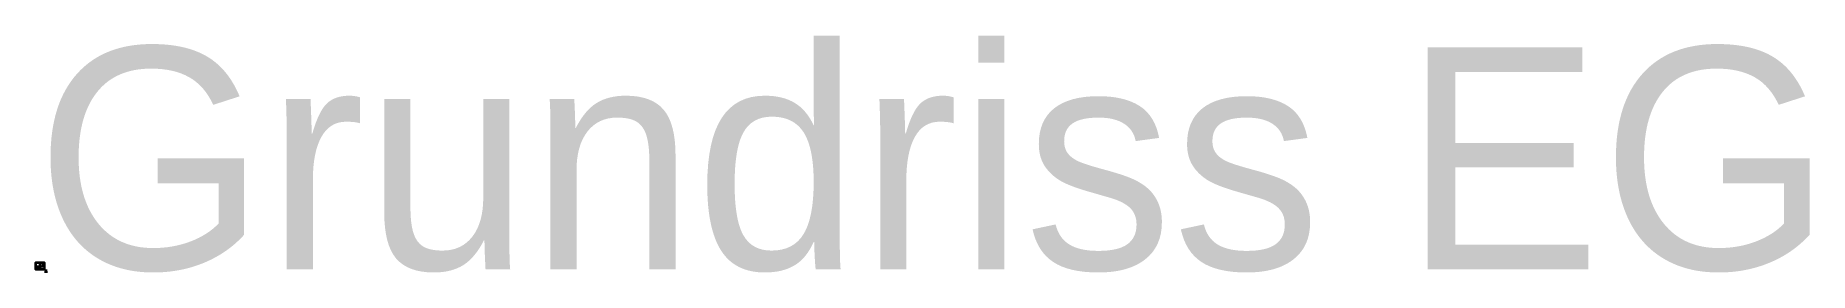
# Model space of a CAD drawing. Extents: x 0 to 2400, y -4 to 316.
import ezdxf

# ---------------------------------------------------------------- set-up
doc = ezdxf.new("R2010")
doc.units = 0
for name, color, linetype in [('A-BODEN', 33, 'Continuous'), ('A-DECKE', 9, 'Continuous'), ('A-FENSTER', 4, 'Continuous'), ('A-FENSTER-GLAS', 5, 'Continuous'), ('A-MAUER', 253, 'Continuous'), ('A-STUETZE', 8, 'Continuous'), ('A-TERRASSE', 32, 'Continuous'), ('A-TEXT', 2, 'Continuous'), ('A-TREPPE', 41, 'Continuous'), ('A-WAND', 7, 'Continuous'), ('A-WAND-INNEN', 8, 'Continuous')]:
    doc.layers.add(name, color=color, linetype=linetype)

# ---------------------------------------------------------------- blocks, each defined once
blk = doc.blocks.new('RAHMEN')
mesh = blk.add_polyface()
corners = [(0, -0.03), (0, 0.03), (1.2, 0.03), (1.2, -0.03), (0, -0.03, 0.06), (1.2, -0.03, 0.06), (1.2, 0.03, 0.06), (0, 0.03, 0.06)]
mesh.append_faces([[corners[k] for k in face] for face in [(0, 1, 2, 3), (4, 5, 6, 7), (0, 3, 5, 4), (3, 2, 6, 5), (2, 1, 7, 6), (1, 0, 4, 7)]])
mesh = blk.add_polyface()
corners = [(0, -0.03, 1.14), (0, 0.03, 1.14), (1.2, 0.03, 1.14), (1.2, -0.03, 1.14), (0, -0.03, 1.2), (1.2, -0.03, 1.2), (1.2, 0.03, 1.2), (0, 0.03, 1.2)]
mesh.append_faces([[corners[k] for k in face] for face in [(0, 1, 2, 3), (4, 5, 6, 7), (0, 3, 5, 4), (3, 2, 6, 5), (2, 1, 7, 6), (1, 0, 4, 7)]])
mesh = blk.add_polyface()
corners = [(0, -0.03), (0, 0.03), (0.06, 0.03), (0.06, -0.03), (0, -0.03, 1.2), (0.06, -0.03, 1.2), (0.06, 0.03, 1.2), (0, 0.03, 1.2)]
mesh.append_faces([[corners[k] for k in face] for face in [(0, 1, 2, 3), (4, 5, 6, 7), (0, 3, 5, 4), (3, 2, 6, 5), (2, 1, 7, 6), (1, 0, 4, 7)]])
mesh = blk.add_polyface()
corners = [(1.14, -0.03), (1.14, 0.03), (1.2, 0.03), (1.2, -0.03), (1.14, -0.03, 1.2), (1.2, -0.03, 1.2), (1.2, 0.03, 1.2), (1.14, 0.03, 1.2)]
mesh.append_faces([[corners[k] for k in face] for face in [(0, 1, 2, 3), (4, 5, 6, 7), (0, 3, 5, 4), (3, 2, 6, 5), (2, 1, 7, 6), (1, 0, 4, 7)]])
blk = doc.blocks.new('FENSTER')
at = {"layer": 'A-FENSTER-GLAS', "color": 5}
blk.add_3dface([(0.06, 0, 0.06), (1.14, 0, 0.06), (1.14, 0, 1.14), (0.06, 0, 1.14)], dxfattribs=at)
blk.add_blockref('RAHMEN', (0, 0))
blk = doc.blocks.new('STUFE')
mesh = blk.add_polyface()
corners = [(0, 0), (0, 0.28), (1.1, 0.28), (1.1, 0), (0, 0, 0.17), (1.1, 0, 0.17), (1.1, 0.28, 0.17), (0, 0.28, 0.17)]
mesh.append_faces([[corners[k] for k in face] for face in [(0, 1, 2, 3), (4, 5, 6, 7), (0, 3, 5, 4), (3, 2, 6, 5), (2, 1, 7, 6), (1, 0, 4, 7)]])

msp = doc.modelspace()

# ---------------------------------------------------------------- linework, layer by layer
at = {"layer": 'A-DECKE'}
for points in [[(0, 0, 5.8), (12, 0, 5.8), (12, 9, 5.8), (0, 9, 5.8)], [(0, 0, 6), (12, 0, 6), (12, 9, 6), (0, 9, 6)]]:
    msp.add_3dface(points, dxfattribs=at)
at = {"layer": 'A-MAUER'}
msp.add_lwpolyline([(12.15, -3.5), (16, -3.5)], dxfattribs=at)
at = {"layer": 'A-STUETZE'}
msp.add_circle((14.5, -2), 0.15, dxfattribs=at)
at = {"layer": 'A-TERRASSE'}
msp.add_solid([(12.15, -4), (16, -4), (12.15, 0), (16, 0)], dxfattribs=at)
at = {"layer": 'A-WAND'}
for points in [[(0, 0, 6), (0, 9, 6), (0, 4.5, 8.4)], [(12, 0, 6), (12, 9, 6), (12, 4.5, 8.4)]]:
    msp.add_3dface(points, dxfattribs=at)

# ---------------------------------------------------------------- block references
at = {"layer": 'A-FENSTER'}
for p, rotation in [((0, 4.7, 0.9), -90), ((3.2, 9, 0.9), 180), ((7.2, 9, 0.9), 180)]:
    msp.add_blockref('FENSTER', p, dxfattribs=dict(at, rotation=rotation))
for p in [(1.5, 0, 0.9), (8, 0, 0.9)]:
    msp.add_blockref('FENSTER', p, dxfattribs=at)
at = {"layer": 'A-TREPPE', "zscale": 1.0380622837370241}
for p in [(9.6, 8.28, 2.824), (9.6, 8, 2.647), (9.6, 7.72, 2.471), (9.6, 7.44, 2.294), (9.6, 7.16, 2.118), (9.6, 6.88, 1.941), (9.6, 6.6, 1.765), (9.6, 6.32, 1.588), (9.6, 6.04, 1.412), (9.6, 5.76, 1.235), (9.6, 5.48, 1.059), (9.6, 5.2, 0.882), (9.6, 4.92, 0.706), (9.6, 4.64, 0.529), (9.6, 4.36, 0.353), (9.6, 4.08, 0.176), (9.6, 3.8)]:
    msp.add_blockref('STUFE', p, dxfattribs=at)

# ---------------------------------------------------------------- texts
at = {"layer": 'A-TEXT'}
msp.add_text('Grundriss EG', height=300, dxfattribs=at).set_placement((0, 0))

# ---------------------------------------------------------------- meshes
at = {"layer": 'A-BODEN'}
mesh = msp.add_polyface(dxfattribs=at)
corners = [(-0.15, -0.15, -0.3), (-0.15, 9.15, -0.3), (12.15, 9.15, -0.3), (12.15, -0.15, -0.3), (-0.15, -0.15), (12.15, -0.15), (12.15, 9.15), (-0.15, 9.15)]
mesh.append_faces([[corners[k] for k in face] for face in [(0, 1, 2, 3), (4, 5, 6, 7), (0, 3, 5, 4), (3, 2, 6, 5), (2, 1, 7, 6), (1, 0, 4, 7)]])
at = {"layer": 'A-DECKE'}
mesh = msp.add_polyface(dxfattribs=at)
corners = [(0, 4, 2.75), (0, 9, 2.75), (9.6, 9, 2.75), (9.6, 4, 2.75), (0, 4, 3), (9.6, 4, 3), (9.6, 9, 3), (0, 9, 3)]
mesh.append_faces([[corners[k] for k in face] for face in [(0, 1, 2, 3), (4, 5, 6, 7), (0, 3, 5, 4), (3, 2, 6, 5), (2, 1, 7, 6), (1, 0, 4, 7)]])
mesh = msp.add_polyface(dxfattribs=at)
corners = [(0, 0, 2.75), (0, 4, 2.75), (12, 4, 2.75), (12, 0, 2.75), (0, 0, 3), (12, 0, 3), (12, 4, 3), (0, 4, 3)]
mesh.append_faces([[corners[k] for k in face] for face in [(0, 1, 2, 3), (4, 5, 6, 7), (0, 3, 5, 4), (3, 2, 6, 5), (2, 1, 7, 6), (1, 0, 4, 7)]])
mesh = msp.add_polyface(dxfattribs=at)
corners = [(9.6, 8.85, 2.75), (9.6, 9, 2.75), (10.7, 9, 2.75), (10.7, 8.85, 2.75), (9.6, 8.85, 3), (10.7, 8.85, 3), (10.7, 9, 3), (9.6, 9, 3)]
mesh.append_faces([[corners[k] for k in face] for face in [(0, 1, 2, 3), (4, 5, 6, 7), (0, 3, 5, 4), (3, 2, 6, 5), (2, 1, 7, 6), (1, 0, 4, 7)]])
mesh = msp.add_polyface(dxfattribs=at)
corners = [(10.7, 4, 2.75), (10.7, 9, 2.75), (12, 9, 2.75), (12, 4, 2.75), (10.7, 4, 3), (12, 4, 3), (12, 9, 3), (10.7, 9, 3)]
mesh.append_faces([[corners[k] for k in face] for face in [(0, 1, 2, 3), (4, 5, 6, 7), (0, 3, 5, 4), (3, 2, 6, 5), (2, 1, 7, 6), (1, 0, 4, 7)]])
at = {"layer": 'A-WAND'}
mesh = msp.add_polyface(dxfattribs=at)
corners = [(-0.15, 4.7), (-0.15, 9), (0.15, 9), (0.15, 4.7), (-0.15, 4.7, 3), (0.15, 4.7, 3), (0.15, 9, 3), (-0.15, 9, 3)]
mesh.append_faces([[corners[k] for k in face] for face in [(0, 1, 2, 3), (4, 5, 6, 7), (0, 3, 5, 4), (3, 2, 6, 5), (2, 1, 7, 6), (1, 0, 4, 7)]])
mesh = msp.add_polyface(dxfattribs=at)
corners = [(-0.15, 0, 3), (-0.15, 9, 3), (0.15, 9, 3), (0.15, 0, 3), (-0.15, 0, 5.8), (0.15, 0, 5.8), (0.15, 9, 5.8), (-0.15, 9, 5.8)]
mesh.append_faces([[corners[k] for k in face] for face in [(0, 1, 2, 3), (4, 5, 6, 7), (0, 3, 5, 4), (3, 2, 6, 5), (2, 1, 7, 6), (1, 0, 4, 7)]])
mesh = msp.add_polyface(dxfattribs=at)
corners = [(-0.15, 3.5), (-0.15, 4.7), (0.15, 4.7), (0.15, 3.5), (-0.15, 3.5, 0.9), (0.15, 3.5, 0.9), (0.15, 4.7, 0.9), (-0.15, 4.7, 0.9)]
mesh.append_faces([[corners[k] for k in face] for face in [(0, 1, 2, 3), (4, 5, 6, 7), (0, 3, 5, 4), (3, 2, 6, 5), (2, 1, 7, 6), (1, 0, 4, 7)]])
mesh = msp.add_polyface(dxfattribs=at)
corners = [(-0.15, 3.5, 2.1), (-0.15, 4.7, 2.1), (0.15, 4.7, 2.1), (0.15, 3.5, 2.1), (-0.15, 3.5, 3), (0.15, 3.5, 3), (0.15, 4.7, 3), (-0.15, 4.7, 3)]
mesh.append_faces([[corners[k] for k in face] for face in [(0, 1, 2, 3), (4, 5, 6, 7), (0, 3, 5, 4), (3, 2, 6, 5), (2, 1, 7, 6), (1, 0, 4, 7)]])
mesh = msp.add_polyface(dxfattribs=at)
corners = [(-0.15, 0), (-0.15, 3.5), (0.15, 3.5), (0.15, 0), (-0.15, 0, 3), (0.15, 0, 3), (0.15, 3.5, 3), (-0.15, 3.5, 3)]
mesh.append_faces([[corners[k] for k in face] for face in [(0, 1, 2, 3), (4, 5, 6, 7), (0, 3, 5, 4), (3, 2, 6, 5), (2, 1, 7, 6), (1, 0, 4, 7)]])
mesh = msp.add_polyface(dxfattribs=at)
corners = [(0, 8.85), (0, 9.15), (2, 9.15), (2, 8.85), (0, 8.85, 3), (2, 8.85, 3), (2, 9.15, 3), (0, 9.15, 3)]
mesh.append_faces([[corners[k] for k in face] for face in [(0, 1, 2, 3), (4, 5, 6, 7), (0, 3, 5, 4), (3, 2, 6, 5), (2, 1, 7, 6), (1, 0, 4, 7)]])
mesh = msp.add_polyface(dxfattribs=at)
corners = [(0, 8.85, 3), (0, 9.15, 3), (4, 9.15, 3), (4, 8.85, 3), (0, 8.85, 5.8), (4, 8.85, 5.8), (4, 9.15, 5.8), (0, 9.15, 5.8)]
mesh.append_faces([[corners[k] for k in face] for face in [(0, 1, 2, 3), (4, 5, 6, 7), (0, 3, 5, 4), (3, 2, 6, 5), (2, 1, 7, 6), (1, 0, 4, 7)]])
mesh = msp.add_polyface(dxfattribs=at)
corners = [(0, -0.15), (0, 0.15), (1.5, 0.15), (1.5, -0.15), (0, -0.15, 3), (1.5, -0.15, 3), (1.5, 0.15, 3), (0, 0.15, 3)]
mesh.append_faces([[corners[k] for k in face] for face in [(0, 1, 2, 3), (4, 5, 6, 7), (0, 3, 5, 4), (3, 2, 6, 5), (2, 1, 7, 6), (1, 0, 4, 7)]])
mesh = msp.add_polyface(dxfattribs=at)
corners = [(0, -0.15, 3), (0, 0.15, 3), (2, 0.15, 3), (2, -0.15, 3), (0, -0.15, 5.8), (2, -0.15, 5.8), (2, 0.15, 5.8), (0, 0.15, 5.8)]
mesh.append_faces([[corners[k] for k in face] for face in [(0, 1, 2, 3), (4, 5, 6, 7), (0, 3, 5, 4), (3, 2, 6, 5), (2, 1, 7, 6), (1, 0, 4, 7)]])
mesh = msp.add_polyface(dxfattribs=at)
corners = [(1.5, -0.15), (1.5, 0.15), (2.7, 0.15), (2.7, -0.15), (1.5, -0.15, 0.9), (2.7, -0.15, 0.9), (2.7, 0.15, 0.9), (1.5, 0.15, 0.9)]
mesh.append_faces([[corners[k] for k in face] for face in [(0, 1, 2, 3), (4, 5, 6, 7), (0, 3, 5, 4), (3, 2, 6, 5), (2, 1, 7, 6), (1, 0, 4, 7)]])
mesh = msp.add_polyface(dxfattribs=at)
corners = [(1.5, -0.15, 2.1), (1.5, 0.15, 2.1), (2.7, 0.15, 2.1), (2.7, -0.15, 2.1), (1.5, -0.15, 3), (2.7, -0.15, 3), (2.7, 0.15, 3), (1.5, 0.15, 3)]
mesh.append_faces([[corners[k] for k in face] for face in [(0, 1, 2, 3), (4, 5, 6, 7), (0, 3, 5, 4), (3, 2, 6, 5), (2, 1, 7, 6), (1, 0, 4, 7)]])
mesh = msp.add_polyface(dxfattribs=at)
corners = [(2, 8.85), (2, 9.15), (3.2, 9.15), (3.2, 8.85), (2, 8.85, 0.9), (3.2, 8.85, 0.9), (3.2, 9.15, 0.9), (2, 9.15, 0.9)]
mesh.append_faces([[corners[k] for k in face] for face in [(0, 1, 2, 3), (4, 5, 6, 7), (0, 3, 5, 4), (3, 2, 6, 5), (2, 1, 7, 6), (1, 0, 4, 7)]])
mesh = msp.add_polyface(dxfattribs=at)
corners = [(2, 8.85, 2.1), (2, 9.15, 2.1), (3.2, 9.15, 2.1), (3.2, 8.85, 2.1), (2, 8.85, 3), (3.2, 8.85, 3), (3.2, 9.15, 3), (2, 9.15, 3)]
mesh.append_faces([[corners[k] for k in face] for face in [(0, 1, 2, 3), (4, 5, 6, 7), (0, 3, 5, 4), (3, 2, 6, 5), (2, 1, 7, 6), (1, 0, 4, 7)]])
mesh = msp.add_polyface(dxfattribs=at)
corners = [(2, -0.15, 3), (2, 0.15, 3), (3.2, 0.15, 3), (3.2, -0.15, 3), (2, -0.15, 3.9), (3.2, -0.15, 3.9), (3.2, 0.15, 3.9), (2, 0.15, 3.9)]
mesh.append_faces([[corners[k] for k in face] for face in [(0, 1, 2, 3), (4, 5, 6, 7), (0, 3, 5, 4), (3, 2, 6, 5), (2, 1, 7, 6), (1, 0, 4, 7)]])
mesh = msp.add_polyface(dxfattribs=at)
corners = [(2, -0.15, 5.1), (2, 0.15, 5.1), (3.2, 0.15, 5.1), (3.2, -0.15, 5.1), (2, -0.15, 5.8), (3.2, -0.15, 5.8), (3.2, 0.15, 5.8), (2, 0.15, 5.8)]
mesh.append_faces([[corners[k] for k in face] for face in [(0, 1, 2, 3), (4, 5, 6, 7), (0, 3, 5, 4), (3, 2, 6, 5), (2, 1, 7, 6), (1, 0, 4, 7)]])
mesh = msp.add_polyface(dxfattribs=at)
corners = [(2.7, -0.15), (2.7, 0.15), (5.5, 0.15), (5.5, -0.15), (2.7, -0.15, 3), (5.5, -0.15, 3), (5.5, 0.15, 3), (2.7, 0.15, 3)]
mesh.append_faces([[corners[k] for k in face] for face in [(0, 1, 2, 3), (4, 5, 6, 7), (0, 3, 5, 4), (3, 2, 6, 5), (2, 1, 7, 6), (1, 0, 4, 7)]])
mesh = msp.add_polyface(dxfattribs=at)
corners = [(3.2, 8.85), (3.2, 9.15), (6, 9.15), (6, 8.85), (3.2, 8.85, 3), (6, 8.85, 3), (6, 9.15, 3), (3.2, 9.15, 3)]
mesh.append_faces([[corners[k] for k in face] for face in [(0, 1, 2, 3), (4, 5, 6, 7), (0, 3, 5, 4), (3, 2, 6, 5), (2, 1, 7, 6), (1, 0, 4, 7)]])
mesh = msp.add_polyface(dxfattribs=at)
corners = [(3.2, -0.15, 3), (3.2, 0.15, 3), (8, 0.15, 3), (8, -0.15, 3), (3.2, -0.15, 5.8), (8, -0.15, 5.8), (8, 0.15, 5.8), (3.2, 0.15, 5.8)]
mesh.append_faces([[corners[k] for k in face] for face in [(0, 1, 2, 3), (4, 5, 6, 7), (0, 3, 5, 4), (3, 2, 6, 5), (2, 1, 7, 6), (1, 0, 4, 7)]])
mesh = msp.add_polyface(dxfattribs=at)
corners = [(4, 8.85, 3), (4, 9.15, 3), (5.2, 9.15, 3), (5.2, 8.85, 3), (4, 8.85, 3.9), (5.2, 8.85, 3.9), (5.2, 9.15, 3.9), (4, 9.15, 3.9)]
mesh.append_faces([[corners[k] for k in face] for face in [(0, 1, 2, 3), (4, 5, 6, 7), (0, 3, 5, 4), (3, 2, 6, 5), (2, 1, 7, 6), (1, 0, 4, 7)]])
mesh = msp.add_polyface(dxfattribs=at)
corners = [(4, 8.85, 5.1), (4, 9.15, 5.1), (5.2, 9.15, 5.1), (5.2, 8.85, 5.1), (4, 8.85, 5.8), (5.2, 8.85, 5.8), (5.2, 9.15, 5.8), (4, 9.15, 5.8)]
mesh.append_faces([[corners[k] for k in face] for face in [(0, 1, 2, 3), (4, 5, 6, 7), (0, 3, 5, 4), (3, 2, 6, 5), (2, 1, 7, 6), (1, 0, 4, 7)]])
mesh = msp.add_polyface(dxfattribs=at)
corners = [(5.2, 8.85, 3), (5.2, 9.15, 3), (12, 9.15, 3), (12, 8.85, 3), (5.2, 8.85, 5.8), (12, 8.85, 5.8), (12, 9.15, 5.8), (5.2, 9.15, 5.8)]
mesh.append_faces([[corners[k] for k in face] for face in [(0, 1, 2, 3), (4, 5, 6, 7), (0, 3, 5, 4), (3, 2, 6, 5), (2, 1, 7, 6), (1, 0, 4, 7)]])
mesh = msp.add_polyface(dxfattribs=at)
corners = [(5.5, -0.15, 2.1), (5.5, 0.15, 2.1), (6.5, 0.15, 2.1), (6.5, -0.15, 2.1), (5.5, -0.15, 3), (6.5, -0.15, 3), (6.5, 0.15, 3), (5.5, 0.15, 3)]
mesh.append_faces([[corners[k] for k in face] for face in [(0, 1, 2, 3), (4, 5, 6, 7), (0, 3, 5, 4), (3, 2, 6, 5), (2, 1, 7, 6), (1, 0, 4, 7)]])
mesh = msp.add_polyface(dxfattribs=at)
corners = [(6, 8.85), (6, 9.15), (7.2, 9.15), (7.2, 8.85), (6, 8.85, 0.9), (7.2, 8.85, 0.9), (7.2, 9.15, 0.9), (6, 9.15, 0.9)]
mesh.append_faces([[corners[k] for k in face] for face in [(0, 1, 2, 3), (4, 5, 6, 7), (0, 3, 5, 4), (3, 2, 6, 5), (2, 1, 7, 6), (1, 0, 4, 7)]])
mesh = msp.add_polyface(dxfattribs=at)
corners = [(6, 8.85, 2.1), (6, 9.15, 2.1), (7.2, 9.15, 2.1), (7.2, 8.85, 2.1), (6, 8.85, 3), (7.2, 8.85, 3), (7.2, 9.15, 3), (6, 9.15, 3)]
mesh.append_faces([[corners[k] for k in face] for face in [(0, 1, 2, 3), (4, 5, 6, 7), (0, 3, 5, 4), (3, 2, 6, 5), (2, 1, 7, 6), (1, 0, 4, 7)]])
mesh = msp.add_polyface(dxfattribs=at)
corners = [(6.5, -0.15), (6.5, 0.15), (8, 0.15), (8, -0.15), (6.5, -0.15, 3), (8, -0.15, 3), (8, 0.15, 3), (6.5, 0.15, 3)]
mesh.append_faces([[corners[k] for k in face] for face in [(0, 1, 2, 3), (4, 5, 6, 7), (0, 3, 5, 4), (3, 2, 6, 5), (2, 1, 7, 6), (1, 0, 4, 7)]])
mesh = msp.add_polyface(dxfattribs=at)
corners = [(7.2, 8.85), (7.2, 9.15), (12, 9.15), (12, 8.85), (7.2, 8.85, 3), (12, 8.85, 3), (12, 9.15, 3), (7.2, 9.15, 3)]
mesh.append_faces([[corners[k] for k in face] for face in [(0, 1, 2, 3), (4, 5, 6, 7), (0, 3, 5, 4), (3, 2, 6, 5), (2, 1, 7, 6), (1, 0, 4, 7)]])
mesh = msp.add_polyface(dxfattribs=at)
corners = [(8, -0.15), (8, 0.15), (9.2, 0.15), (9.2, -0.15), (8, -0.15, 0.9), (9.2, -0.15, 0.9), (9.2, 0.15, 0.9), (8, 0.15, 0.9)]
mesh.append_faces([[corners[k] for k in face] for face in [(0, 1, 2, 3), (4, 5, 6, 7), (0, 3, 5, 4), (3, 2, 6, 5), (2, 1, 7, 6), (1, 0, 4, 7)]])
mesh = msp.add_polyface(dxfattribs=at)
corners = [(8, -0.15, 2.1), (8, 0.15, 2.1), (9.2, 0.15, 2.1), (9.2, -0.15, 2.1), (8, -0.15, 3), (9.2, -0.15, 3), (9.2, 0.15, 3), (8, 0.15, 3)]
mesh.append_faces([[corners[k] for k in face] for face in [(0, 1, 2, 3), (4, 5, 6, 7), (0, 3, 5, 4), (3, 2, 6, 5), (2, 1, 7, 6), (1, 0, 4, 7)]])
mesh = msp.add_polyface(dxfattribs=at)
corners = [(8, -0.15, 3), (8, 0.15, 3), (9.2, 0.15, 3), (9.2, -0.15, 3), (8, -0.15, 3.9), (9.2, -0.15, 3.9), (9.2, 0.15, 3.9), (8, 0.15, 3.9)]
mesh.append_faces([[corners[k] for k in face] for face in [(0, 1, 2, 3), (4, 5, 6, 7), (0, 3, 5, 4), (3, 2, 6, 5), (2, 1, 7, 6), (1, 0, 4, 7)]])
mesh = msp.add_polyface(dxfattribs=at)
corners = [(8, -0.15, 5.1), (8, 0.15, 5.1), (9.2, 0.15, 5.1), (9.2, -0.15, 5.1), (8, -0.15, 5.8), (9.2, -0.15, 5.8), (9.2, 0.15, 5.8), (8, 0.15, 5.8)]
mesh.append_faces([[corners[k] for k in face] for face in [(0, 1, 2, 3), (4, 5, 6, 7), (0, 3, 5, 4), (3, 2, 6, 5), (2, 1, 7, 6), (1, 0, 4, 7)]])
mesh = msp.add_polyface(dxfattribs=at)
corners = [(9.2, -0.15), (9.2, 0.15), (12, 0.15), (12, -0.15), (9.2, -0.15, 3), (12, -0.15, 3), (12, 0.15, 3), (9.2, 0.15, 3)]
mesh.append_faces([[corners[k] for k in face] for face in [(0, 1, 2, 3), (4, 5, 6, 7), (0, 3, 5, 4), (3, 2, 6, 5), (2, 1, 7, 6), (1, 0, 4, 7)]])
mesh = msp.add_polyface(dxfattribs=at)
corners = [(9.2, -0.15, 3), (9.2, 0.15, 3), (12, 0.15, 3), (12, -0.15, 3), (9.2, -0.15, 5.8), (12, -0.15, 5.8), (12, 0.15, 5.8), (9.2, 0.15, 5.8)]
mesh.append_faces([[corners[k] for k in face] for face in [(0, 1, 2, 3), (4, 5, 6, 7), (0, 3, 5, 4), (3, 2, 6, 5), (2, 1, 7, 6), (1, 0, 4, 7)]])
mesh = msp.add_polyface(dxfattribs=at)
corners = [(11.85, 0), (11.85, 9), (12.15, 9), (12.15, 0), (11.85, 0, 3), (12.15, 0, 3), (12.15, 9, 3), (11.85, 9, 3)]
mesh.append_faces([[corners[k] for k in face] for face in [(0, 1, 2, 3), (4, 5, 6, 7), (0, 3, 5, 4), (3, 2, 6, 5), (2, 1, 7, 6), (1, 0, 4, 7)]])
mesh = msp.add_polyface(dxfattribs=at)
corners = [(11.85, 0, 3), (11.85, 9, 3), (12.15, 9, 3), (12.15, 0, 3), (11.85, 0, 5.8), (12.15, 0, 5.8), (12.15, 9, 5.8), (11.85, 9, 5.8)]
mesh.append_faces([[corners[k] for k in face] for face in [(0, 1, 2, 3), (4, 5, 6, 7), (0, 3, 5, 4), (3, 2, 6, 5), (2, 1, 7, 6), (1, 0, 4, 7)]])
at = {"layer": 'A-WAND-INNEN'}
mesh = msp.add_polyface(dxfattribs=at)
corners = [(0, 2.925), (0, 3.075), (1.5, 3.075), (1.5, 2.925), (0, 2.925, 2.75), (1.5, 2.925, 2.75), (1.5, 3.075, 2.75), (0, 3.075, 2.75)]
mesh.append_faces([[corners[k] for k in face] for face in [(0, 1, 2, 3), (4, 5, 6, 7), (0, 3, 5, 4), (3, 2, 6, 5), (2, 1, 7, 6), (1, 0, 4, 7)]])
mesh = msp.add_polyface(dxfattribs=at)
corners = [(1.5, 2.925, 2.1), (1.5, 3.075, 2.1), (2.4, 3.075, 2.1), (2.4, 2.925, 2.1), (1.5, 2.925, 2.75), (2.4, 2.925, 2.75), (2.4, 3.075, 2.75), (1.5, 3.075, 2.75)]
mesh.append_faces([[corners[k] for k in face] for face in [(0, 1, 2, 3), (4, 5, 6, 7), (0, 3, 5, 4), (3, 2, 6, 5), (2, 1, 7, 6), (1, 0, 4, 7)]])
mesh = msp.add_polyface(dxfattribs=at)
corners = [(2.4, 2.925), (2.4, 3.075), (4, 3.075), (4, 2.925), (2.4, 2.925, 2.75), (4, 2.925, 2.75), (4, 3.075, 2.75), (2.4, 3.075, 2.75)]
mesh.append_faces([[corners[k] for k in face] for face in [(0, 1, 2, 3), (4, 5, 6, 7), (0, 3, 5, 4), (3, 2, 6, 5), (2, 1, 7, 6), (1, 0, 4, 7)]])
mesh = msp.add_polyface(dxfattribs=at)
corners = [(5.925, 5), (5.925, 9), (6.075, 9), (6.075, 5), (5.925, 5, 2.75), (6.075, 5, 2.75), (6.075, 9, 2.75), (5.925, 9, 2.75)]
mesh.append_faces([[corners[k] for k in face] for face in [(0, 1, 2, 3), (4, 5, 6, 7), (0, 3, 5, 4), (3, 2, 6, 5), (2, 1, 7, 6), (1, 0, 4, 7)]])
mesh = msp.add_polyface(dxfattribs=at)
corners = [(5.925, 6, 3), (5.925, 9, 3), (6.075, 9, 3), (6.075, 6, 3), (5.925, 6, 5.8), (6.075, 6, 5.8), (6.075, 9, 5.8), (5.925, 9, 5.8)]
mesh.append_faces([[corners[k] for k in face] for face in [(0, 1, 2, 3), (4, 5, 6, 7), (0, 3, 5, 4), (3, 2, 6, 5), (2, 1, 7, 6), (1, 0, 4, 7)]])
mesh = msp.add_polyface(dxfattribs=at)
corners = [(5.925, 5, 5.1), (5.925, 6, 5.1), (6.075, 6, 5.1), (6.075, 5, 5.1), (5.925, 5, 5.8), (6.075, 5, 5.8), (6.075, 6, 5.8), (5.925, 6, 5.8)]
mesh.append_faces([[corners[k] for k in face] for face in [(0, 1, 2, 3), (4, 5, 6, 7), (0, 3, 5, 4), (3, 2, 6, 5), (2, 1, 7, 6), (1, 0, 4, 7)]])
mesh = msp.add_polyface(dxfattribs=at)
corners = [(5.925, 4, 2.1), (5.925, 5, 2.1), (6.075, 5, 2.1), (6.075, 4, 2.1), (5.925, 4, 2.75), (6.075, 4, 2.75), (6.075, 5, 2.75), (5.925, 5, 2.75)]
mesh.append_faces([[corners[k] for k in face] for face in [(0, 1, 2, 3), (4, 5, 6, 7), (0, 3, 5, 4), (3, 2, 6, 5), (2, 1, 7, 6), (1, 0, 4, 7)]])
mesh = msp.add_polyface(dxfattribs=at)
corners = [(5.925, 0, 3), (5.925, 5, 3), (6.075, 5, 3), (6.075, 0, 3), (5.925, 0, 5.8), (6.075, 0, 5.8), (6.075, 5, 5.8), (5.925, 5, 5.8)]
mesh.append_faces([[corners[k] for k in face] for face in [(0, 1, 2, 3), (4, 5, 6, 7), (0, 3, 5, 4), (3, 2, 6, 5), (2, 1, 7, 6), (1, 0, 4, 7)]])
mesh = msp.add_polyface(dxfattribs=at)
corners = [(5.925, 3), (5.925, 4), (6.075, 4), (6.075, 3), (5.925, 3, 2.75), (6.075, 3, 2.75), (6.075, 4, 2.75), (5.925, 4, 2.75)]
mesh.append_faces([[corners[k] for k in face] for face in [(0, 1, 2, 3), (4, 5, 6, 7), (0, 3, 5, 4), (3, 2, 6, 5), (2, 1, 7, 6), (1, 0, 4, 7)]])

doc.saveas('drawing.dxf')
